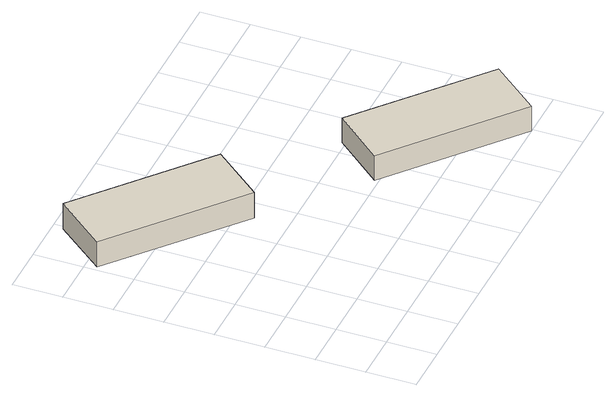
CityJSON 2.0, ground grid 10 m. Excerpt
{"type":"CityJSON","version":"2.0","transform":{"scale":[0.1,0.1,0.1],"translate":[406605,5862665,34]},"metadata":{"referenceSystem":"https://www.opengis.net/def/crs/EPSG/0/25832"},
"CityObjects":{
"building1":{"type":"Building","attributes":{"Gemeindeschluessel":"03454033","AbsoluteHoehe":"34.185","MittlereTraufHoehe":"38.962","Firsthoehe":"41.006","function":"31001_2000","roofType":"3100","measuredHeight":6.82},"address":[{"country":"Germany","locality":"Lorup"}],"geometry":[{"type":"MultiSurface","lod":"1","boundaries":[[[0,1,2,3]],[[4,5,6,7]],[[4,7,3,2]],[[5,4,2,1]],[[6,5,1,0]],[[7,6,0,3]]]}]},
"building2":{"type":"Building","attributes":{"Gemeindeschluessel":"03454033","AbsoluteHoehe":"34.211","MittlereTraufHoehe":"38.982","Firsthoehe":"40.7","function":"31001_2000","roofType":"3100","measuredHeight":6.49},"address":[{"country":"Germany","locality":"Lorup"}],"geometry":[{"type":"MultiSurface","lod":"1","boundaries":[[[8,9,10,11]],[[12,13,14,15]],[[12,15,11,10]],[[13,12,10,9]],[[14,13,9,8]],[[15,14,8,11]]]}]}
},
"vertices":[
[10,578,60],[258,369,60],[343,471,60],[94,680,60],[343,471,2],[258,369,2],[10,578,2],[94,680,2],
[448,209,58],[697,1,58],[780,100,58],[532,308,58],[780,100,2],[697,1,2],[448,209,2],[532,308,2]
]}
